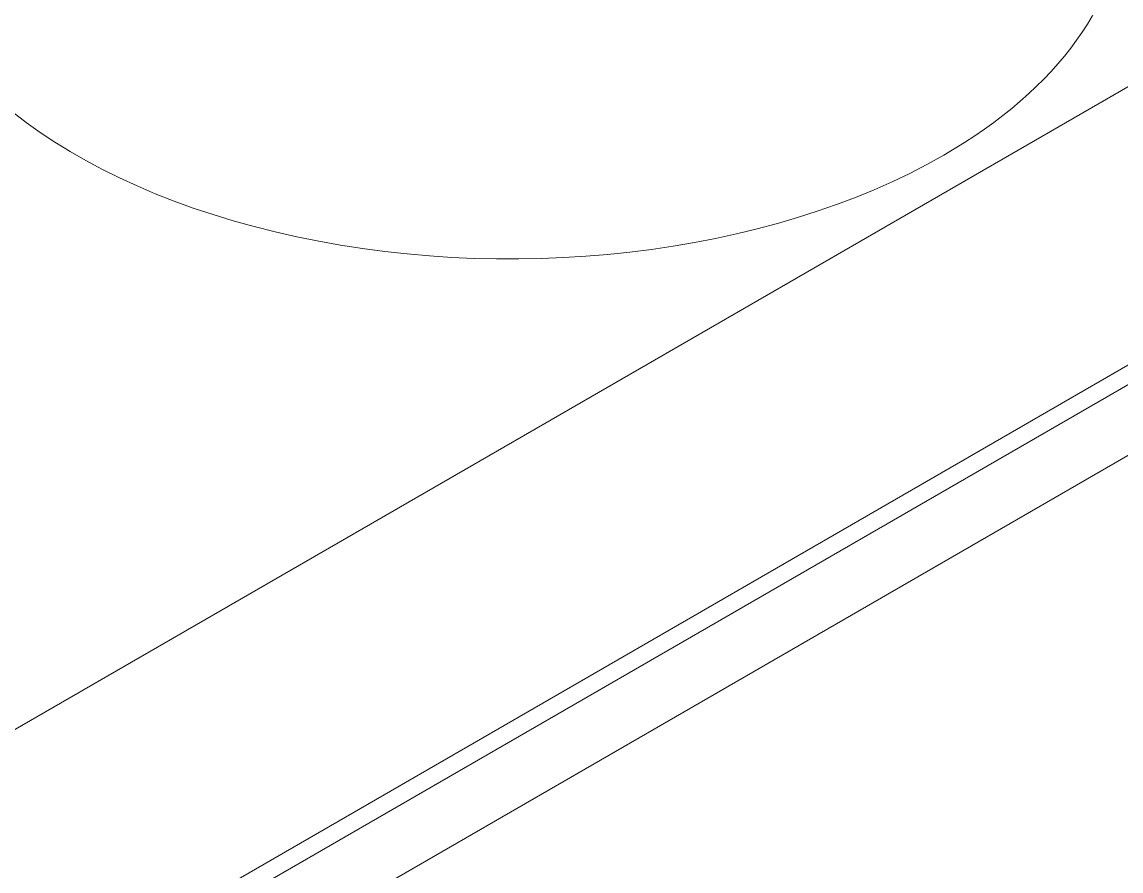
# Model space of a CAD drawing. Header units: millimetres. Extents: x -312439 to 477422, y -331570 to 212570.
# Drawn here: x 400466.3 to 400936.2, y 91738.1 to 92101 of the extents above; entities that cross this region are included whole.
import ezdxf

# ---------------------------------------------------------------- set-up
doc = ezdxf.new("R2010")
doc.units = ezdxf.units.MM

msp = doc.modelspace()

# ---------------------------------------------------------------- linework, layer by layer
at = {"color": 0, "linetype": 'Continuous', "lineweight": 0, "extrusion": (8.40036e-17, 0.816497, 0.57735)}
for p, q in [((399909.942, 91360.089), (402361.33, 92775.399)), ((399858.405, 91449.355), (401903.983, 92630.37)), ((401196.008, 92094.284), (400206.448, 91522.962)), ((400249.322, 91517.425), (401152.268, 92038.741))]:
    msp.add_line(p, q, dxfattribs=at)
at = {"color": 0, "linetype": 'Continuous', "lineweight": 0}
for start_param, end_param in [(3.1415927, 5.4977871), (5.4977871, 6.2831853)]:
    msp.add_ellipse((400674.956, 92151.122), major_axis=(262.225, 0), ratio=0.5773503, start_param=start_param, end_param=end_param, dxfattribs=at)

doc.saveas('drawing.dxf')
